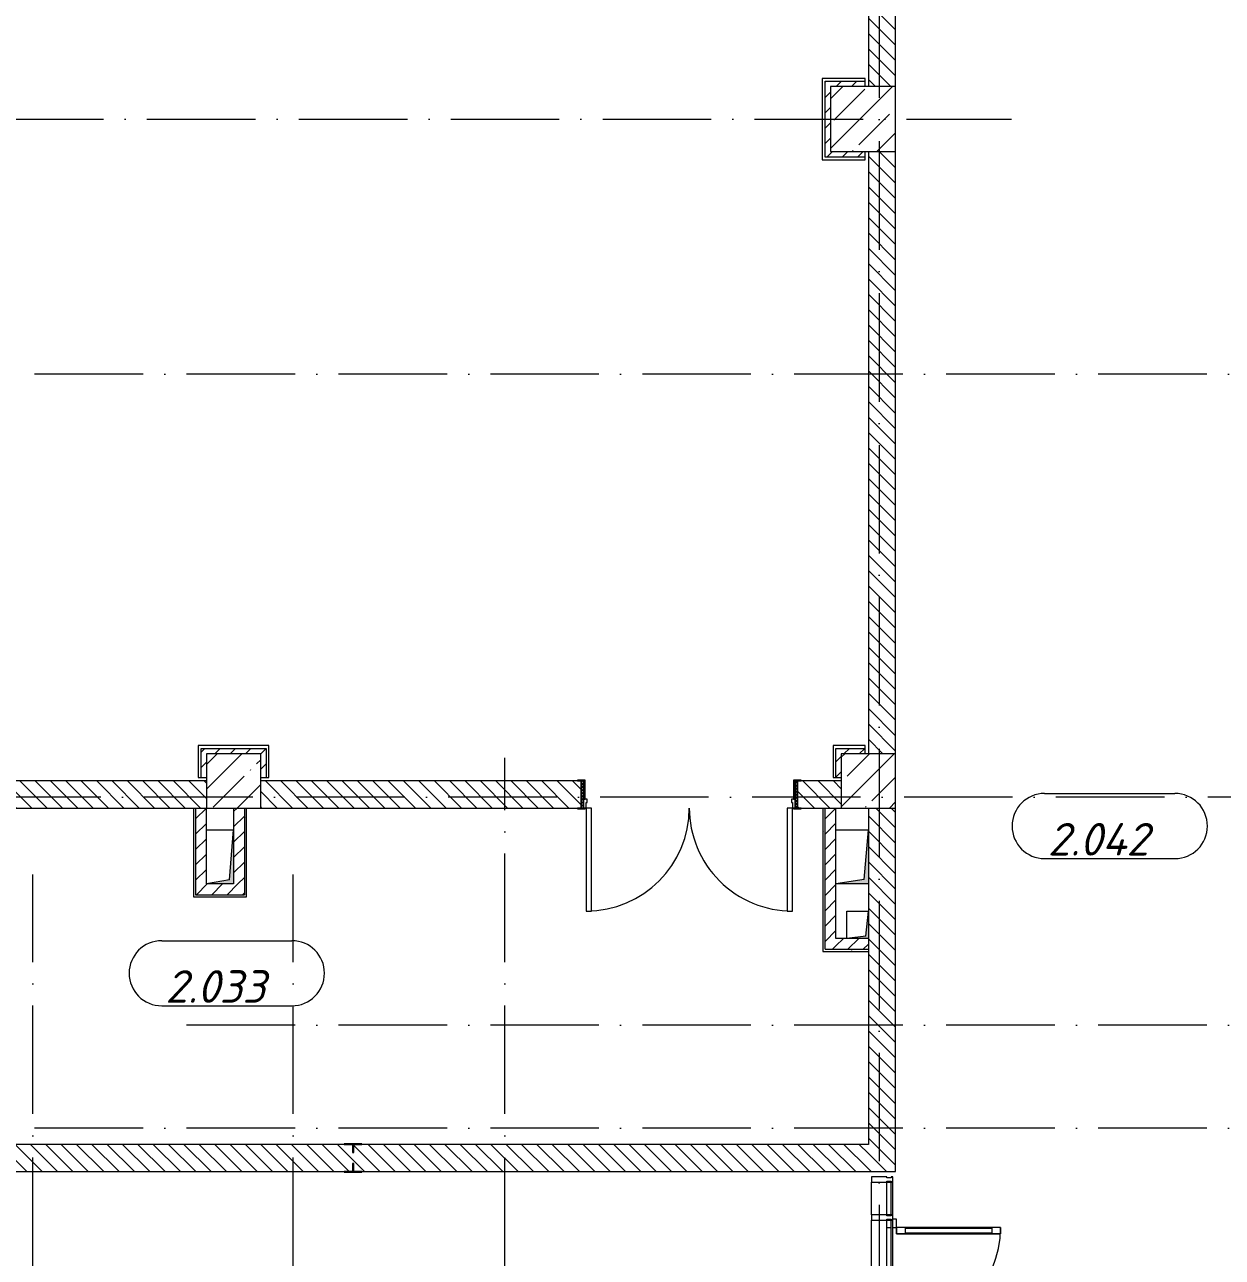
# Model space of a CAD drawing. Header units: millimetres. Extents: x -6467 to 106027, y -7090 to 195095.
# Drawn here: x 81225 to 92261, y 8190 to 19551 of the extents above; entities that cross this region are included whole.
import ezdxf

# ---------------------------------------------------------------- set-up
doc = ezdxf.new("R2010")
doc.units = ezdxf.units.MM
doc.linetypes.add('50_200_ШТРИХ_1Т_ш5_п1_п1_', pattern=[1400, 1000, -200, 0, -200])
for name, color, linetype, lineweight, true_color in [('A-AREA-IDEN-1', 7, 'Continuous', 9, 0xaaaaaa), ('A-GENM-1', 7, 'Continuous', 9, 0xaaaaaa), ('A-GENM-2', 7, 'Continuous', 20, 0xaaaaaa), ('I-WALL-1', 7, 'Continuous', 5, 0x787878), ('M-EQPM-1', 7, 'Continuous', 9, 0xaaaaaa), ('M-EQPM-2', 7, 'Continuous', 9, 0xe2e2e2), ('Оси-3', 7, '50_200_ШТРИХ_1Т_ш5_п1_п1_', 9, 0xaaaaaa)]:
    doc.layers.add(name, color=color, linetype=linetype, lineweight=lineweight, true_color=true_color)
for name, color, linetype, lineweight in [('A-DETL-GENF', 7, 'Continuous', 9), ('A-DOOR', 7, 'Continuous', 9), ('A-DOOR-2', 7, 'Continuous', 5), ('A-DOOR-FRAM', 7, 'Continuous', 9), ('A-DOOR-FRAM-2', 7, 'Continuous', 5), ('A-GLAZ-CWMG', 7, 'Continuous', 9), ('A-GLAZ-CWMG-1', 7, 'Continuous', 20), ('A-WALL', 7, 'Continuous', 5), ('A-WALL-FNSH-1', 7, 'Continuous', 5), ('I-WALL', 7, 'Continuous', 5), ('S-COLS', 7, 'Continuous', 9), ('S-COLS-1', 7, 'Continuous', 5)]:
    doc.layers.add(name, color=color, linetype=linetype, lineweight=lineweight)
doc.styles.add('ISOCPEUR_I', font='isocpeui.ttf', dxfattribs={"height": 300})
pattern_1 = [(135, (0, 0), (-70.71068, -70.71068), [])]
pattern_2 = [(0, (0, 0), (406.4, 101.6), [6.706, -298.094, 6.706, -298.094, -1625.6]), (0, (0, 0), (406.4, 101.6), [-609.6, 6.706, -602.894, 6.706, -298.094, -711.2]), (0, (0, 0), (406.4, 101.6), [-1524, 6.706, -196.494, 6.706, -501.294]), (120, (152.4, 50.8), (-291.18818, 301.15272), [6.706, -298.094, 6.706, -298.094, -1625.6]), (120, (152.4, 50.8), (-291.18818, 301.15272), [-609.6, 6.706, -602.894, 6.706, -298.094, -711.2]), (120, (152.4, 50.8), (-291.18818, 301.15272), [-1524, 6.706, -196.494, 6.706, -501.294]), (240, (203.2, 254), (-115.21182, -402.75272), [6.706, -298.094, 6.706, -298.094, -1625.6]), (240, (203.2, 254), (-115.21182, -402.75272), [-609.6, 6.706, -602.894, 6.706, -298.094, -711.2]), (240, (203.2, 254), (-115.21182, -402.75272), [-1524, 6.706, -196.494, 6.706, -501.294])]
pattern_3 = [(45, (0, 0), (-70.71068, 70.71068), [])]

# ---------------------------------------------------------------- blocks, each defined once
blk = doc.blocks.new('BSC_Колонна _Прямоугольная - 500х500-V27-АИ_План этажа Радиаторы_2')
at = {"layer": 'S-COLS-1'}
h = blk.add_hatch(dxfattribs=at)
h.set_pattern_fill('FP_55', color=256, style=0, pattern_type=2)
h.set_pattern_definition([(45, (-89000, -12581.04), (-228.0985, 228.0985), []), (45, (-88771.9, -12581.04), (-228.0985, 228.0985), [403.225, -80.645, 6.706, -73.939])])
h.paths.add_polyline_path([(-250, -250), (250, -250), (250, 250), (-250, 250), (-250, -222)])
for p, q in [((250, 250), (-250, 250)), ((-250, 250), (-250, -250)), ((250, -250), (250, 250)), ((-250, -250), (250, -250))]:
    blk.add_line(p, q, dxfattribs=at)
blk = doc.blocks.new('BSC_Колонна _Прямоугольная - 600х600-V35-АИ_План этажа Радиаторы_2')
at = {"layer": 'S-COLS-1'}
h = blk.add_hatch(dxfattribs=at)
h.set_pattern_fill('FP_63', color=256, style=0, pattern_type=2)
h.set_pattern_definition([(45, (-88950, -18681.04), (-228.0985, 228.0985), []), (45, (-88721.9, -18681.04), (-228.0985, 228.0985), [403.225, -80.645, 6.706, -73.939])])
h.paths.add_polyline_path([(-300, -300), (300, -300), (300, 300), (-300, 300)])
for p, q in [((300, 300), (-300, 300)), ((-300, 300), (-300, -300)), ((300, -300), (300, 300)), ((-300, -300), (300, -300))]:
    blk.add_line(p, q, dxfattribs=at)
blk = doc.blocks.new('BSC_Колонна _Прямоугольная - 500х500-V39-АИ_План этажа Радиаторы_2')
at = {"layer": 'S-COLS-1'}
h = blk.add_hatch(dxfattribs=at)
h.set_pattern_fill('FP_67', color=256, style=0, pattern_type=2)
h.set_pattern_definition([(45, (-83150, -12581.04), (-228.0985, 228.0985), []), (45, (-82921.9, -12581.04), (-228.0985, 228.0985), [403.225, -80.645, 6.706, -73.939])])
h.paths.add_polyline_path([(-250, -250), (250, -250), (250, 250), (-250, 250)])
for p, q in [((250, 250), (-250, 250)), ((-250, 250), (-250, -250)), ((250, -250), (250, 250)), ((-250, -250), (250, -250))]:
    blk.add_line(p, q, dxfattribs=at)
blk = doc.blocks.new('110_Дверь_СКБ_2Ст - СОШ_Д-22_1_Дв_2000x2100h_Физкультурный зал_ Зал для хореографии_ Снарядная_ Инвентарная_EI30-25548659-АИ_План этажа Радиаторы_2')
at = {"layer": 'A-DOOR-2'}
h = blk.add_hatch(dxfattribs=at)
h.set_pattern_fill('FP_135', color=256, style=0, pattern_type=2)
h.set_pattern_definition([(135, (1301.41, 189.685), (-14.1421, -14.1421), []), (225, (1301.41, 189.685), (14.1421, -14.1421), [])])
h.paths.add_polyline_path([(1012.5, 125), (987.5, 125), (987.5, -125), (1012.5, -125)])
at = {"layer": 'A-DOOR-FRAM-2'}
h = blk.add_hatch(dxfattribs=at)
h.set_pattern_fill('FP_136', color=256, style=0, pattern_type=2)
h.set_pattern_definition([(45, (-821.384, 189.685), (-14.1421, 14.1421), []), (135, (-821.384, 189.685), (-14.1421, -14.1421), [])])
h.paths.add_polyline_path([(-962.5, 125), (-987.5, 125), (-987.5, -125), (-962.5, -125), (-962.5, 97.3)])
at = {"layer": 'A-DOOR'}
for p, q in [((-937.5, 1075), (-937.5, 125)), ((-887.5, 1075), (-937.5, 1075)), ((-887.5, 125), (-887.5, 1075)), ((962.5, 1075), (912.5, 1075)), ((912.5, 1075), (912.5, 125)), ((962.5, 125), (962.5, 1075)), ((-937.5, 125), (-887.5, 125)), ((912.5, 125), (962.5, 125))]:
    blk.add_line(p, q, dxfattribs=at)
at = {"layer": 'A-DOOR-2'}
for centre, start, end in [((-937.5, 125), 360, 90), ((962.5, 125), 90, 180)]:
    blk.add_arc(centre, 950, start, end, dxfattribs=at)
at = {"layer": 'A-DOOR-FRAM'}
for p, q in [((-947.5, 133), (-1017.5, 133)), ((-1017.5, 133), (-1017.5, 125)), ((-1017.5, 125), (-947.5, 125)), ((-962.5, 125), (-987.5, 125)), ((-987.5, 125), (-987.5, -125)), ((-937.5, 125), (-962.5, 125)), ((-962.5, 125), (-962.5, 45)), ((-962.5, -125), (-962.5, 125)), ((-947.5, 125), (-947.5, 133)), ((-937.5, 75), (-937.5, 125)), ((962.5, 125), (962.5, 75)), ((987.5, 125), (962.5, 125)), ((1042.5, 133), (972.5, 133)), ((972.5, 133), (972.5, 125)), ((972.5, 125), (1042.5, 125)), ((987.5, 45), (987.5, 125)), ((1012.5, 125), (987.5, 125)), ((987.5, 125), (987.5, -125)), ((1012.5, -125), (1012.5, 125)), ((1042.5, 125), (1042.5, 133)), ((-962.5, 45), (-927.5, 45)), ((-947.5, 45), (-962.5, 45)), ((-962.5, 45), (-962.5, -125)), ((-947.5, -125), (-947.5, 45)), ((-927.5, 75), (-937.5, 75)), ((-927.5, 45), (-927.5, 75)), ((962.5, 75), (952.5, 75)), ((952.5, 75), (952.5, 45)), ((952.5, 45), (987.5, 45)), ((987.5, 45), (972.5, 45)), ((972.5, 45), (972.5, -125)), ((987.5, -125), (987.5, 45)), ((-947.5, -125), (-1017.5, -125)), ((-1017.5, -125), (-1017.5, -133)), ((-1017.5, -133), (-947.5, -133)), ((-987.5, -125), (-962.5, -125)), ((-962.5, -125), (-947.5, -125)), ((-947.5, -133), (-947.5, -125)), ((972.5, -125), (987.5, -125)), ((1042.5, -125), (972.5, -125)), ((972.5, -125), (972.5, -133)), ((972.5, -133), (1042.5, -133)), ((987.5, -125), (1012.5, -125)), ((1042.5, -133), (1042.5, -125))]:
    blk.add_line(p, q, dxfattribs=at)
blk = doc.blocks.new('Дверь_Витражная_СКБ_2Ст - ДВВ_ДАО_СОШ_Коридор EIW60-23084938-АИ_План этажа Радиаторы_2')
at = {"layer": 'A-DETL-GENF'}
for p, q in [((-960, 1010), (-900, 1010)), ((-960, 1010), (-960, 50)), ((-900, 1010), (-960, 1010)), ((-960, 1010), (-960, 50)), ((-960, 930), (-900, 930)), ((-950, 930), (-950, 130)), ((-906, 930), (-906, 130)), ((-900, 1010), (-900, 50)), ((-900, 50), (-900, 1010)), ((960, 1010), (900, 1010)), ((900, 1010), (900, 50)), ((960, 1010), (900, 1010)), ((900, 1010), (900, 50)), ((960, 930), (900, 930)), ((906, 930), (906, 130)), ((950, 930), (950, 130)), ((960, 1010), (960, 50)), ((960, 50), (960, 1010)), ((-960, 130), (-900, 130)), ((960, 130), (900, 130)), ((-1035, 50), (-1035, 17)), ((-960, 50), (-1035, 50)), ((-960, 50), (-1035, 50)), ((-1035, 50), (-1035, 17)), ((-900, 50), (-960, 50)), ((-960, 50), (-900, 50)), ((-960, 17), (-960, 50)), ((-960, 17), (-960, 50)), ((-960, -40), (-960, 0)), ((-960, -40), (-960, 0)), ((900, 50), (960, 50)), ((900, 50), (960, 50)), ((960, 17), (960, 50)), ((960, 50), (1035, 50)), ((960, 50), (960, 17)), ((1035, 50), (960, 50)), ((960, -40), (960, 0)), ((960, 0), (960, -40)), ((1035, 50), (1035, 17)), ((1035, 17), (1035, 50))]:
    blk.add_line(p, q, dxfattribs=at)
at = {"layer": 'A-DOOR-2'}
for p, q in [((-960, 1010), (-960, 50)), ((960, 1010), (960, 50))]:
    blk.add_line(p, q, dxfattribs=at)
for centre, start, end in [((-960, 50), 360, 90), ((960, 50), 90, 180)]:
    blk.add_arc(centre, 960, start, end, dxfattribs=at)
blk = doc.blocks.new('Прямоугольный импост - Импост структурный с накладкой - 180мм-22070662-АИ_План этажа Радиаторы_2')
at = {"layer": 'A-GLAZ-CWMG'}
for p, q in [((74510, 66556), (74510, 64506)), ((74527, 66556), (74567, 66556)), ((74527, 66556), (74527, 64506)), ((74567, 66556), (74567, 64506)), ((74707, 66556), (74707, 64506)), ((74567, 64506), (74527, 64506))]:
    blk.add_line(p, q, dxfattribs=at)
blk = doc.blocks.new('Прямоугольный импост - Импост структурный с накладкой - 180мм-22069925-АИ_План этажа Радиаторы_2')
at = {"layer": 'A-GLAZ-CWMG-1'}
for p, q in [((-25, 40), (-25, 180)), ((-25, 180), (25, 180)), ((25, 180), (25, 40)), ((-15, 40), (-25, 40)), ((-25, -17), (-25, 0)), ((-25, 0), (-15, 0)), ((-15, 0), (-15, 40)), ((15, 40), (15, 0)), ((25, 40), (15, 40)), ((15, 0), (25, 0)), ((25, 0), (25, -17)), ((25, -17), (-25, -17))]:
    blk.add_line(p, q, dxfattribs=at)
blk = doc.blocks.new('Канал вертикальный прямоугольный - Шахта - значок проема-24087338-АИ_План этажа Радиаторы_2')
at = {"layer": 'M-EQPM-2'}
blk.add_hatch(color=256, dxfattribs=at).paths.add_polyline_path([(-100, 125), (-100, -125), (-77, 103), (100, 125)])
at = {"layer": 'M-EQPM-1'}
for p, q in [((-100, -125), (-100, 125)), ((-100, 125), (100, 125)), ((-77, 103), (100, 125)), ((100, 125), (100, -125)), ((-77, 103), (-100, -125)), ((100, -125), (-100, -125))]:
    blk.add_line(p, q, dxfattribs=at)
blk = doc.blocks.new('Канал вертикальный прямоугольный - Шахта - значок проема-24087344-АИ_План этажа Радиаторы_2')
at = {"layer": 'M-EQPM-2'}
blk.add_hatch(color=256, dxfattribs=at).paths.add_polyline_path([(-150, -250), (-110, 210), (150, 250), (-150, 250), (-150, 245)])
at = {"layer": 'M-EQPM-1'}
for p, q in [((-150, -250), (-150, 250)), ((-150, 250), (150, 250)), ((-110, 210), (150, 250)), ((150, 250), (150, -250)), ((-110, 210), (-150, -250)), ((150, -250), (-150, -250))]:
    blk.add_line(p, q, dxfattribs=at)
blk = doc.blocks.new('Канал вертикальный прямоугольный - Шахта - значок проема-24087370-АИ_План этажа Радиаторы_2')
at = {"layer": 'M-EQPM-2'}
blk.add_hatch(color=256, dxfattribs=at).paths.add_polyline_path([(-125, -250), (-87.5, 212.5), (125, 250), (-125, 250)])
at = {"layer": 'M-EQPM-1'}
for p, q in [((-125, -250), (-125, 250)), ((-125, 250), (125, 250)), ((-87.5, 212.5), (125, 250)), ((125, 250), (125, -250)), ((-87.5, 212.5), (-125, -250)), ((125, -250), (-125, -250))]:
    blk.add_line(p, q, dxfattribs=at)
blk = doc.blocks.new('АР_Перемычка1 - АР_Перемычка-25548623-АИ_План этажа Радиаторы_2')
at = {"layer": 'A-GENM-1'}
blk.add_line((-400, -125), (-393, -125), dxfattribs=at)
blk = doc.blocks.new('Фахверк _газобетон торцы_883 - Фахверк _газобетон торцы_-26106391-АИ_План этажа Радиаторы_2')
at = {"layer": 'A-GENM-2'}
for p, q in [((41046, 11135), (40965, 11135)), ((40965, 11135), (40965, 11129)), ((41046, 11054), (41046, 11135)), ((40965, 11129), (41040, 11129)), ((41040, 11129), (41040, 11054)), ((41040, 11054), (41046, 11054)), ((41040, 10954), (41040, 10879)), ((41046, 10954), (41040, 10954)), ((41046, 10873), (41046, 10954)), ((41040, 10879), (40965, 10879)), ((40965, 10879), (40965, 10873)), ((40965, 10873), (41046, 10873))]:
    blk.add_line(p, q, dxfattribs=at)
blk = doc.blocks.new('Фахверк _газобетон торцы_884 - Фахверк _газобетон торцы_-26106411-АИ_План этажа Радиаторы_2')
at = {"layer": 'A-GENM-2'}
for p, q in [((41046, 105920), (40965, 105920)), ((40965, 105920), (40965, 105914)), ((40965, 105914), (41040, 105914)), ((41040, 105914), (41040, 105839)), ((41046, 105839), (41046, 105920)), ((41040, 105839), (41046, 105839)), ((41040, 105664), (40965, 105664)), ((40965, 105664), (40965, 105658)), ((41046, 105739), (41040, 105739)), ((41040, 105739), (41040, 105664)), ((41046, 105658), (41046, 105739)), ((40965, 105658), (41046, 105658))]:
    blk.add_line(p, q, dxfattribs=at)
blk = doc.blocks.new('Прямоугольный импост - Импост структурный с накладкой - 180мм-26313651-АИ_План этажа Радиаторы_2')
at = {"layer": 'A-GLAZ-CWMG'}
for p, q in [((89028, 8581), (89028, 8881)), ((89168, 8881), (89208, 8881)), ((89168, 8581), (89168, 8881)), ((89208, 8581), (89208, 8881)), ((89225, 8581), (89225, 8881)), ((89208, 8581), (89168, 8581))]:
    blk.add_line(p, q, dxfattribs=at)
blk = doc.blocks.new('AAR_СКБ_Марка_помещения_1_5 ммп - Номер-27962133-АИ_План этажа Радиаторы_2')
at = {"layer": 'A-AREA-IDEN-1'}
for p, q in [((-2.987, 3), (3.013, 3)), ((-2.987, 0), (3.013, 0))]:
    blk.add_line(p, q, dxfattribs=at)
for centre, start, end in [((-2.987, 1.5), 90, 270), ((3.013, 1.5), 270, 90)]:
    blk.add_arc(centre, 1.5, start, end, dxfattribs=at)

msp = doc.modelspace()

# ---------------------------------------------------------------- hatches: boundary and pattern name
at = {"layer": 'I-WALL'}
h = msp.add_hatch(dxfattribs=at)
h.set_pattern_fill('FP_2', color=256, style=0, pattern_type=2)
h.set_pattern_definition(pattern_1)
h.paths.add_polyline_path([(89000, 12321), (89250, 12321), (89250, 12331), (89000, 12331)])
h.paths.add_polyline_path([(89244, 12831), (89250, 12831), (89250, 18381), (89000, 18381), (89000, 12831), (89200, 12831)])
h.paths.add_polyline_path([(89200, 18981), (89250, 18981), (89250, 24381), (89000, 24381), (89000, 18981), (89170, 18981)])
h.paths.add_polyline_path([(89097, 24981), (89250, 24981), (89250, 30381), (89000, 30381), (89000, 24981)])
h.paths.add_polyline_path([(89200, 30981), (89250, 30981), (89250, 36381), (89000, 36381), (89000, 30981), (89025, 30981)])
h.paths.add_polyline_path([(89100, 36981), (89250, 36981), (89250, 42431), (89000, 42431), (89000, 36981), (89099, 36981)])
h = msp.add_hatch(dxfattribs=at)
h.set_pattern_fill('FP_4', color=256, style=0, pattern_type=2)
h.set_pattern_definition(pattern_3)
h.paths.add_polyline_path([(88970, 18981), (88970, 19031), (88600, 19031), (88600, 18981), (88650, 18981)])
h = msp.add_hatch(dxfattribs=at)
h.set_pattern_fill('FP_4', color=256, style=0, pattern_type=2)
h.set_pattern_definition(pattern_3)
h.paths.add_polyline_path([(88650, 18381), (88650, 18981), (88600, 18981), (88600, 18381)])
h = msp.add_hatch(dxfattribs=at)
h.set_pattern_fill('FP_4', color=256, style=0, pattern_type=2)
h.set_pattern_definition(pattern_3)
h.paths.add_polyline_path([(88650, 18331), (88970, 18331), (88970, 18381), (88600, 18381), (88600, 18331)])
h = msp.add_hatch(dxfattribs=at)
h.set_pattern_fill('FP_4', color=256, style=0, pattern_type=2)
h.set_pattern_definition(pattern_3)
h.paths.add_polyline_path([(82850, 12611), (82900, 12611), (82900, 12881), (82850, 12881), (82850, 12831)])
h = msp.add_hatch(dxfattribs=at)
h.set_pattern_fill('FP_4', color=256, style=0, pattern_type=2)
h.set_pattern_definition(pattern_3)
h.paths.add_polyline_path([(83400, 12831), (83400, 12881), (82900, 12881), (82900, 12831)])
h = msp.add_hatch(dxfattribs=at)
h.set_pattern_fill('FP_4', color=256, style=0, pattern_type=2)
h.set_pattern_definition(pattern_3)
h.paths.add_polyline_path([(83400, 12611), (83450, 12611), (83450, 12881), (83400, 12881), (83400, 12831)])
h = msp.add_hatch(dxfattribs=at)
h.set_pattern_fill('FP_4', color=256, style=0, pattern_type=2)
h.set_pattern_definition(pattern_3)
h.paths.add_polyline_path([(88700, 12611), (88750, 12611), (88750, 12881), (88700, 12881), (88700, 12831)])
h = msp.add_hatch(dxfattribs=at)
h.set_pattern_fill('FP_4', color=256, style=0, pattern_type=2)
h.set_pattern_definition(pattern_3)
h.paths.add_polyline_path([(88970, 12831), (88970, 12881), (88750, 12881), (88750, 12831)])
h = msp.add_hatch(dxfattribs=at)
h.set_pattern_fill('FP_2', color=256, style=0, pattern_type=2)
h.set_pattern_definition(pattern_1)
h.paths.add_polyline_path([(86350, 12331), (86350, 12581), (83400, 12581), (83400, 12331), (86320, 12331)])
h.paths.add_polyline_path([(88350, 12331), (88750, 12331), (88750, 12581), (88350, 12581), (88350, 12359)])
h.paths.add_polyline_path([(82800, 12331), (82900, 12331), (82900, 12581), (78000, 12581), (78000, 12331), (82780, 12331)])
h.paths.add_polyline_path([(75320, 12331), (75350, 12331), (75350, 12581), (75000, 12581), (75000, 12331), (75082, 12331)])
h.paths.add_polyline_path([(77380, 12331), (77500, 12331), (77500, 12581), (77350, 12581), (77350, 12331)])
h = msp.add_hatch(dxfattribs=at)
h.set_pattern_fill('FP_4', color=256, style=0, pattern_type=2)
h.set_pattern_definition(pattern_3)
h.paths.add_polyline_path([(82900, 11631), (82900, 12331), (82800, 12331), (82800, 11631)])
h = msp.add_hatch(dxfattribs=at)
h.set_pattern_fill('FP_4', color=256, style=0, pattern_type=2)
h.set_pattern_definition(pattern_3)
h.paths.add_polyline_path([(83250, 11631), (83250, 12331), (83150, 12331), (83150, 11631)])
h = msp.add_hatch(dxfattribs=at)
h.set_pattern_fill('FP_4', color=256, style=0, pattern_type=2)
h.set_pattern_definition(pattern_3)
h.paths.add_polyline_path([(88700, 11029), (88700, 12331), (88600, 12331), (88600, 11029)])
h = msp.add_hatch(dxfattribs=at)
h.set_pattern_fill('FP_2', color=256, style=0, pattern_type=2)
h.set_pattern_definition(pattern_1)
h.paths.add_polyline_path([(89250, 8981), (89250, 12321), (89000, 12321), (89000, 8981), (89200, 8981)])
h = msp.add_hatch(dxfattribs=at)
h.set_pattern_fill('FP_4', color=256, style=0, pattern_type=2)
h.set_pattern_definition(pattern_3)
h.paths.add_polyline_path([(82800, 11531), (83250, 11531), (83250, 11631), (82800, 11631), (82800, 11613)])
h = msp.add_hatch(dxfattribs=at)
h.set_pattern_fill('FP_4', color=256, style=0, pattern_type=2)
h.set_pattern_definition(pattern_3)
h.paths.add_polyline_path([(88800, 11029), (89000, 11029), (89000, 11129), (88700, 11129), (88700, 11029)])
h = msp.add_hatch(dxfattribs=at)
h.set_pattern_fill('FP_2', color=256, style=0, pattern_type=2)
h.set_pattern_definition(pattern_1)
h.paths.add_polyline_path([(89000, 8981), (89000, 9231), (77750, 9231), (77750, 8981), (85878, 8981)])
at = {"layer": 'I-WALL-1'}
h = msp.add_hatch(dxfattribs=at)
h.set_pattern_fill('FP_3', color=256, style=0, pattern_type=2)
h.set_pattern_definition(pattern_2)
h.paths.add_polyline_path([(82800, 11531), (82800, 12331), (82780, 12331), (82780, 11531)])
h = msp.add_hatch(dxfattribs=at)
h.set_pattern_fill('FP_3', color=256, style=0, pattern_type=2)
h.set_pattern_definition(pattern_2)
h.paths.add_polyline_path([(83270, 11531), (83270, 12331), (83250, 12331), (83250, 11531)])
h = msp.add_hatch(dxfattribs=at)
h.set_pattern_fill('FP_3', color=256, style=0, pattern_type=2)
h.set_pattern_definition(pattern_2)
h.paths.add_polyline_path([(88600, 11009), (88600, 12331), (88580, 12331), (88580, 11009)])
h = msp.add_hatch(dxfattribs=at)
h.set_pattern_fill('FP_3', color=256, style=0, pattern_type=2)
h.set_pattern_definition(pattern_2)
h.paths.add_polyline_path([(83270, 11511), (83270, 11531), (82780, 11531), (82780, 11511)])
h = msp.add_hatch(dxfattribs=at)
h.set_pattern_fill('FP_3', color=256, style=0, pattern_type=2)
h.set_pattern_definition(pattern_2)
h.paths.add_polyline_path([(89000, 11009), (89000, 11029), (88600, 11029), (88600, 11009), (88700, 11009)])

# ---------------------------------------------------------------- linework, layer by layer
at = {"layer": 'A-WALL'}
for p, q in [((89000, 24381), (89000, 18981)), ((89250, 18981), (89250, 24381)), ((88600, 19031), (88970, 19031)), ((88600, 18331), (88600, 19031)), ((88970, 18331), (88600, 18331)), ((89000, 18381), (89000, 12831)), ((89250, 12831), (89250, 18381)), ((82850, 12881), (83450, 12881)), ((82850, 12611), (82850, 12881)), ((83450, 12881), (83450, 12611)), ((88700, 12881), (88970, 12881)), ((88700, 12611), (88700, 12881)), ((82900, 12581), (78000, 12581)), ((86320, 12581), (83400, 12581)), ((88750, 12581), (88380, 12581)), ((78000, 12331), (82900, 12331)), ((82800, 12331), (82800, 11531)), ((83250, 12331), (83250, 11531)), ((83400, 12331), (86320, 12331)), ((88380, 12331), (88750, 12331)), ((88600, 11029), (88600, 12331)), ((89000, 12331), (89000, 12131)), ((89250, 8981), (89250, 12331)), ((89000, 11631), (89000, 11379)), ((82800, 11531), (83250, 11531)), ((88600, 11029), (89000, 11029)), ((89000, 11129), (89000, 9231)), ((89000, 9231), (77500, 9231)), ((77500, 8981), (89250, 8981))]:
    msp.add_line(p, q, dxfattribs=at)
at = {"layer": 'A-WALL-FNSH-1'}
for p, q in [((88970, 19056), (88575, 19056)), ((88575, 19056), (88575, 18306)), ((88970, 18981), (88970, 19056)), ((88575, 18306), (88970, 18306)), ((88970, 18306), (88970, 18381)), ((83475, 12906), (82825, 12906)), ((82825, 12906), (82825, 12611)), ((83475, 12611), (83475, 12906)), ((88970, 12906), (88675, 12906)), ((88675, 12906), (88675, 12611)), ((88970, 12831), (88970, 12906)), ((82825, 12611), (82900, 12611)), ((83400, 12611), (83475, 12611)), ((88675, 12611), (88750, 12611)), ((82780, 12331), (82780, 11511)), ((82900, 11631), (82900, 12331)), ((83150, 12331), (83150, 12131)), ((83270, 11511), (83270, 12331)), ((88580, 12331), (88580, 11009)), ((88700, 11129), (88700, 12331)), ((82780, 11511), (83270, 11511)), ((88800, 11129), (88700, 11129)), ((88580, 11009), (89000, 11009))]:
    msp.add_line(p, q, dxfattribs=at)
at = {"layer": 'Оси-3'}
for p, q in [((89100, 91281), (89100, -5890)), ((66950, 18681), (90319, 18681)), ((104718, 16331), (66950, 16331)), ((85650, -5890), (85650, 12795)), ((93128, 12431), (66950, 12431)), ((81300, -5890), (81300, 11717)), ((83700, -5890), (83700, 11717)), ((104718, 10331), (82581, 10331)), ((104718, 9381), (-5267, 9381))]:
    msp.add_line(p, q, dxfattribs=at)

# ---------------------------------------------------------------- block references
at = {"layer": 'A-AREA-IDEN-1', "xscale": 199.9999999999999, "yscale": 199.9999999999999, "zscale": 199.9999999999999}
for p in [(91221, 11865), (83085, 10508)]:
    msp.add_blockref('AAR_СКБ_Марка_помещения_1_5 ммп - Номер-27962133-АИ_План этажа Радиаторы_2', p, dxfattribs=at)
at = {"layer": 'A-DOOR-2'}
for name, p, rotation in [('110_Дверь_СКБ_2Ст - СОШ_Д-22_1_Дв_2000x2100h_Физкультурный зал_ Зал для хореографии_ Снарядная_ Инвентарная_EI30-25548659-АИ_План этажа Радиаторы_2', (87362, 12456), 180), ('Дверь_Витражная_СКБ_2Ст - ДВВ_ДАО_СОШ_Коридор EIW60-23084938-АИ_План этажа Радиаторы_2', (89208, 7506), 270)]:
    msp.add_blockref(name, p, dxfattribs=dict(at, rotation=rotation))
at = {"layer": 'A-GENM-1', "rotation": 180}
for name, p in [('АР_Перемычка1 - АР_Перемычка-25548623-АИ_План этажа Радиаторы_2', (88350, 12456)), ('Фахверк _газобетон торцы_884 - Фахверк _газобетон торцы_-26106411-АИ_План этажа Радиаторы_2', (125297, 114895))]:
    msp.add_blockref(name, p, dxfattribs=at)
at = {"layer": 'A-GENM-1'}
msp.add_blockref('Фахверк _газобетон торцы_883 - Фахверк _газобетон торцы_-26106391-АИ_План этажа Радиаторы_2', (43205, -1898), dxfattribs=at)
at = {"layer": 'A-GLAZ-CWMG', "extrusion": (0, 0, -1), "rotation": 270}
for p in [(-89208, 8906), (-89208, 8556)]:
    msp.add_blockref('Прямоугольный импост - Импост структурный с накладкой - 180мм-22069925-АИ_План этажа Радиаторы_2', p, dxfattribs=at)
at = {"layer": 'A-GLAZ-CWMG'}
msp.add_blockref('Прямоугольный импост - Импост структурный с накладкой - 180мм-26313651-АИ_План этажа Радиаторы_2', (0, 0), dxfattribs=at)
at = {"layer": 'A-GLAZ-CWMG', "rotation": 180}
msp.add_blockref('Прямоугольный импост - Импост структурный с накладкой - 180мм-22070662-АИ_План этажа Радиаторы_2', (163735, 73037), dxfattribs=at)
at = {"layer": 'M-EQPM-1', "rotation": 180}
for name, p in [('Канал вертикальный прямоугольный - Шахта - значок проема-24087370-АИ_План этажа Радиаторы_2', (83025, 11881)), ('Канал вертикальный прямоугольный - Шахта - значок проема-24087344-АИ_План этажа Радиаторы_2', (88850, 11881)), ('Канал вертикальный прямоугольный - Шахта - значок проема-24087338-АИ_План этажа Радиаторы_2', (88900, 11254))]:
    msp.add_blockref(name, p, dxfattribs=at)
at = {"layer": 'S-COLS'}
for name, p in [('BSC_Колонна _Прямоугольная - 600х600-V35-АИ_План этажа Радиаторы_2', (88950, 18681)), ('BSC_Колонна _Прямоугольная - 500х500-V39-АИ_План этажа Радиаторы_2', (83150, 12581)), ('BSC_Колонна _Прямоугольная - 500х500-V27-АИ_План этажа Радиаторы_2', (89000, 12581))]:
    msp.add_blockref(name, p, dxfattribs=at)

# ---------------------------------------------------------------- texts
at = {"layer": 'A-AREA-IDEN-1', "char_height": 300, "attachment_point": 8, "line_spacing_factor": 1.139951, "style": 'ISOCPEUR_I'}
for s, insert, width in [('\\pxqc,t8.46667,16.93333,25.4,33.86667,42.33333,50.8,59.26667,67.73333,76.2,84.66667,93.13333,101.6,110.06667,118.53333,127,135.46667,143.93333,152.4,160.86667,169.33333,177.8,186.26667,194.73333,203.2,211.66667,220.13333,228.6,237.06667,245.53333,254,262.46667,270.93333;{2.042}', (91117, 11893), 992), ('\\pxqc,t8.46667,16.93333,25.4,33.86667,42.33333,50.8,59.26667,67.73333,76.2,84.66667,93.13333,101.6,110.06667,118.53333,127,135.46667,143.93333,152.4,160.86667,169.33333,177.8,186.26667,194.73333,203.2,211.66667,220.13333,228.6,237.06667,245.53333,254,262.46667,270.93333;{2.033}', (82982, 10536), 952)]:
    msp.add_mtext(s, dxfattribs=dict(at, insert=insert, width=width))

doc.saveas('drawing.dxf')
